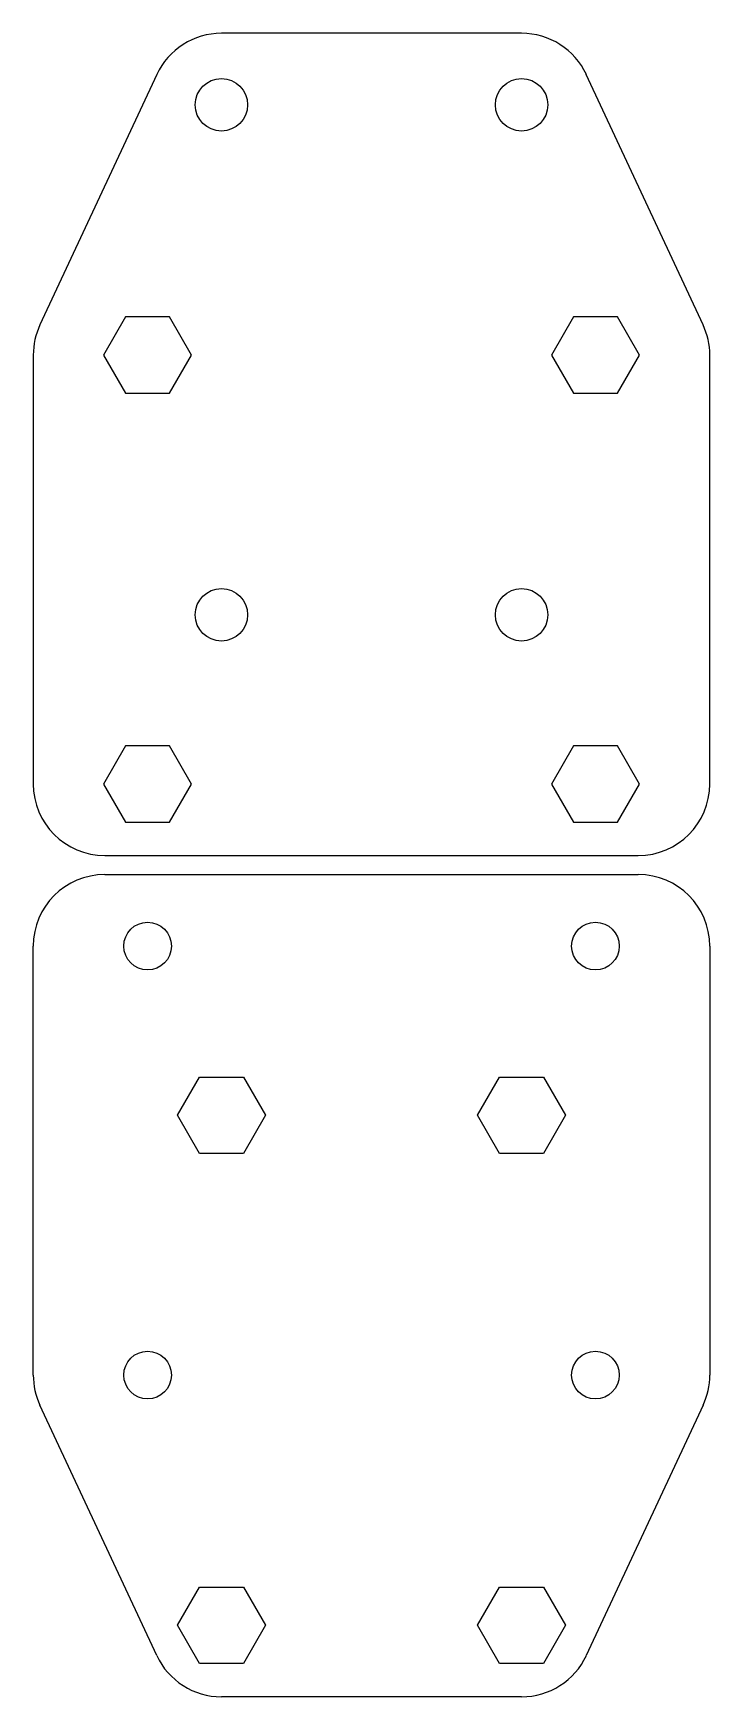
# Model space of a CAD drawing. Header units: millimetres. Extents: x -121 to -50, y -115 to 59.
import ezdxf

# ---------------------------------------------------------------- set-up
doc = ezdxf.new("R2010")
doc.units = ezdxf.units.MM

msp = doc.modelspace()

# ---------------------------------------------------------------- linework, layer by layer
at = {"color": 7, "linetype": 'Continuous', "lineweight": 25}
for p, q in [((-70.19, 59.38), (-101.69, 59.38)), ((-108.49, 55.06), (-120.74, 28.81)), ((-51.15, 28.81), (-63.4, 55.06)), ((-111.75, 29.63), (-114.06, 25.63)), ((-107.13, 29.63), (-111.75, 29.63)), ((-104.82, 25.63), (-107.13, 29.63)), ((-64.75, 29.63), (-67.06, 25.63)), ((-60.13, 29.63), (-64.75, 29.63)), ((-57.82, 25.63), (-60.13, 29.63)), ((-121.44, 25.63), (-121.44, -19.37)), ((-114.06, 25.63), (-111.75, 21.63)), ((-107.13, 21.63), (-104.82, 25.63)), ((-67.06, 25.63), (-64.75, 21.63)), ((-60.13, 21.63), (-57.82, 25.63)), ((-50.44, -19.37), (-50.44, 25.63)), ((-111.75, 21.63), (-107.13, 21.63)), ((-64.75, 21.63), (-60.13, 21.63)), ((-111.75, -15.37), (-114.06, -19.37)), ((-107.13, -15.37), (-111.75, -15.37)), ((-104.82, -19.37), (-107.13, -15.37)), ((-64.75, -15.37), (-67.06, -19.37)), ((-60.13, -15.37), (-64.75, -15.37)), ((-57.82, -19.37), (-60.13, -15.37)), ((-114.06, -19.37), (-111.75, -23.37)), ((-107.13, -23.37), (-104.82, -19.37)), ((-67.06, -19.37), (-64.75, -23.37)), ((-60.13, -23.37), (-57.82, -19.37)), ((-111.75, -23.37), (-107.13, -23.37)), ((-64.75, -23.37), (-60.13, -23.37)), ((-113.94, -26.87), (-57.94, -26.87)), ((-113.94, -28.87), (-57.94, -28.87)), ((-121.44, -81.37), (-121.44, -36.37)), ((-50.44, -36.37), (-50.44, -81.37)), ((-106.31, -54.12), (-104, -50.12)), ((-104, -50.12), (-99.38, -50.12)), ((-99.38, -50.12), (-97.07, -54.12)), ((-74.81, -54.12), (-72.5, -50.12)), ((-72.5, -50.12), (-67.88, -50.12)), ((-67.88, -50.12), (-65.57, -54.12)), ((-104, -58.12), (-106.31, -54.12)), ((-97.07, -54.12), (-99.38, -58.12)), ((-72.5, -58.12), (-74.81, -54.12)), ((-65.57, -54.12), (-67.88, -58.12)), ((-99.38, -58.12), (-104, -58.12)), ((-67.88, -58.12), (-72.5, -58.12)), ((-108.49, -110.79), (-120.74, -84.54)), ((-51.15, -84.54), (-63.4, -110.79)), ((-106.31, -107.62), (-104, -103.62)), ((-104, -103.62), (-99.38, -103.62)), ((-99.38, -103.62), (-97.07, -107.62)), ((-74.81, -107.62), (-72.5, -103.62)), ((-72.5, -103.62), (-67.88, -103.62)), ((-67.88, -103.62), (-65.57, -107.62)), ((-104, -111.62), (-106.31, -107.62)), ((-97.07, -107.62), (-99.38, -111.62)), ((-72.5, -111.62), (-74.81, -107.62)), ((-65.57, -107.62), (-67.88, -111.62)), ((-99.38, -111.62), (-104, -111.62)), ((-67.88, -111.62), (-72.5, -111.62)), ((-70.19, -115.12), (-101.69, -115.12))]:
    msp.add_line(p, q, dxfattribs=at)
for centre, radius in [((-101.69, 51.88), 2.75), ((-70.19, 51.88), 2.75), ((-101.69, -1.62), 2.75), ((-70.19, -1.62), 2.75), ((-109.44, -36.37), 2.5), ((-62.44, -36.37), 2.5), ((-109.44, -81.37), 2.5), ((-62.44, -81.37), 2.5)]:
    msp.add_circle(centre, radius, dxfattribs=at)
for centre, start, end in [((-101.69, 51.88), 90, 154.9831), ((-70.19, 51.88), 25.0169, 90), ((-113.94, 25.63), 154.9831, 180), ((-57.94, 25.63), 0, 25.0169), ((-113.94, -19.37), 180, 270), ((-57.94, -19.37), 270, 0), ((-113.94, -36.37), 90, 180), ((-57.94, -36.37), 0, 90), ((-113.94, -81.37), 180, 205.0169), ((-57.94, -81.37), 334.9831, 0), ((-101.69, -107.62), 205.0169, 270), ((-70.19, -107.62), 270, 334.9831)]:
    msp.add_arc(centre, 7.5, start, end, dxfattribs=at)

doc.saveas('drawing.dxf')
